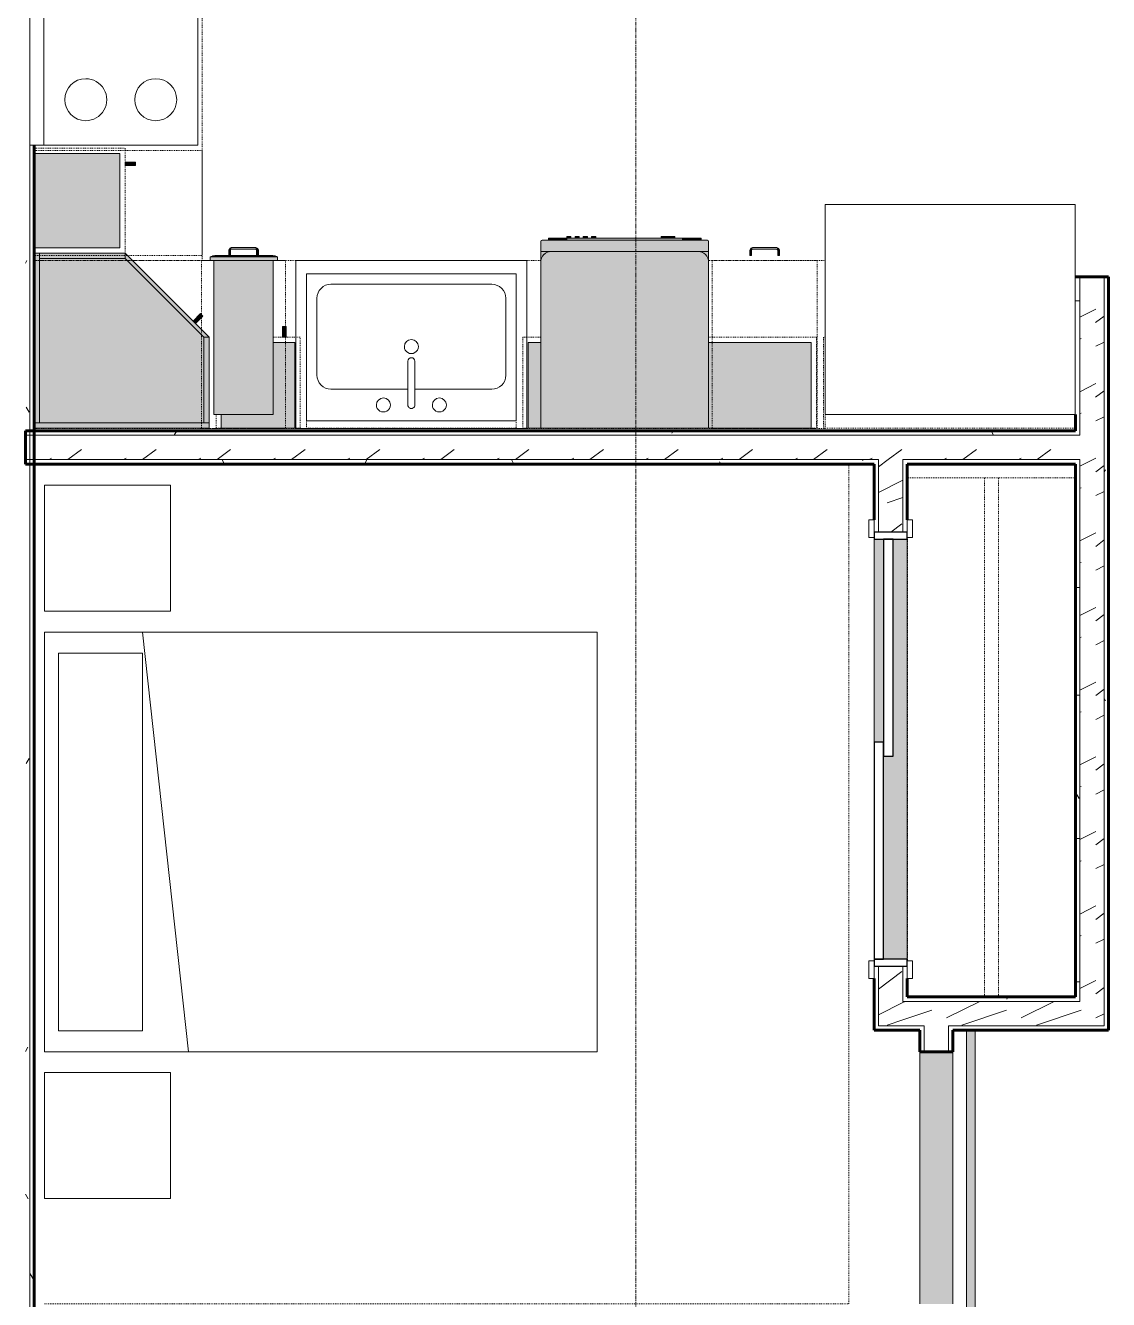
# Model space of a CAD drawing. Header units: inches. Extents: x -4169 to -1846, y 9706 to 12377.
# Drawn here: x -2914.6 to -2759.7, y 10527.4 to 10709.5 of the extents above; entities that cross this region are included whole.
import ezdxf

# ---------------------------------------------------------------- set-up
doc = ezdxf.new("R2010")
doc.units = ezdxf.units.IN
doc.header["$MEASUREMENT"] = 0
doc.linetypes.add('Dash', pattern=[0.25, 0.125, -0.125])
doc.linetypes.add('Grid Line 1_2_', pattern=[0.875, 0.5, -0.125, 0.125, -0.125])
for name, color, linetype, lineweight in [('0-1', 7, 'Continuous', 5), ('0-2', 7, 'Continuous', 18), ('A-DOOR-1', 250, 'Continuous', 9), ('A-DOOR-2', 90, 'Continuous', 30), ('A-DOOR-3', 135, 'Continuous', 18), ('A-DOOR-4', 7, 'Continuous', 18), ('A-DOOR-5', 50, 'Continuous', 60), ('A-DOOR-FRAM-1', 90, 'Continuous', 30), ('A-WALL', 113, 'Continuous', 18), ('A-WALL-1', 8, 'Continuous', 5), ('A-WALL-3', 50, 'Continuous', 60), ('A-WALL-4', 7, 'Continuous', 18), ('A-WALL-PATT-1', 250, 'Continuous', 9), ('A-WALL-PATT-2', 253, 'Continuous', 9), ('A-WALL-PATT-4', 111, 'Continuous', 9), ('I-FURN-1', 250, 'Continuous', 9), ('I-FURN-HDLN-1', 250, 'Dash', 9), ('I-WALL-3', 2, 'Continuous', 60), ('P-SANR-FIXT-2', 250, 'Continuous', 9), ('Q-CASE', 31, 'Continuous', 9), ('Q-CASE-1', 9, 'Continuous', 9), ('Q-CASE-3', 250, 'Continuous', 9), ('Q-CASE-4', 250, 'Dash', 9), ('Q-CASE-HDLN-1', 250, 'Dash', 9), ('Q-CASE-HDLN-2', 31, 'Continuous', 9), ('Q-SPCQ-1', 250, 'Continuous', 9), ('Q-SPCQ-2', 55, 'Continuous', 9), ('S-GRID-1', 1, 'Grid Line 1_2_', 9)]:
    doc.layers.add(name, color=color, linetype=linetype, lineweight=lineweight)
pattern_1 = [(0, (0, 0), (20.48, 5.12), [0.845, -14.515, 0.845, -14.515, -81.92]), (0, (0, 0), (20.48, 5.12), [-30.72, 0.845, -29.875, 0.845, -14.515, -35.84]), (0, (0, 0), (20.48, 5.12), [-76.8, 0.845, -9.395, 0.845, -24.755]), (120, (7.68, 2.56), (-14.67405, 15.1762003), [0.845, -14.515, 0.845, -14.515, -81.92]), (120, (7.68, 2.56), (-14.67405, 15.1762003), [-30.72, 0.845, -29.875, 0.845, -14.515, -35.84]), (120, (7.68, 2.56), (-14.67405, 15.1762003), [-76.8, 0.845, -9.395, 0.845, -24.755]), (240, (10.24, 12.8), (-5.80595, -20.2962003), [0.845, -14.515, 0.845, -14.515, -81.92]), (240, (10.24, 12.8), (-5.80595, -20.2962003), [-30.72, 0.845, -29.875, 0.845, -14.515, -35.84]), (240, (10.24, 12.8), (-5.80595, -20.2962003), [-76.8, 0.845, -9.395, 0.845, -24.755])]
pattern_2 = [(216.87, (4.265, 10.662), (31.9871619, 21.32545714), [5.331, -47.981]), (206.565, (10.662, 7.464), (-10.662476, -10.6620098), [11.921, -11.921]), (198.435, (10.662, 2.132), (-21.3244936, -10.6625869), [6.744, -26.974])]

# ---------------------------------------------------------------- blocks, each defined once
blk = doc.blocks.new('FOLDING_SLIDING CLOSET - 60_ x 80_-1372877-ENLARGED RCP - 2ND FLOOR PLAN')
at = {"layer": 'A-DOOR-1'}
for p, q in [((-30.25, 3), (-32.75, 3)), ((-32.75, 3), (-32.75, 2.25)), ((-32.75, 2.25), (-30.25, 2.25)), ((-30.25, 2.25), (-30.25, 3)), ((32.75, 3), (30.25, 3)), ((30.25, 3), (30.25, 2.25)), ((30.25, 2.25), (32.75, 2.25)), ((32.75, 2.25), (32.75, 3)), ((-30.25, -2.5), (-32.75, -2.5)), ((-32.75, -2.5), (-32.75, -3.25)), ((-32.75, -3.25), (-30.25, -3.25)), ((-30.25, -3.25), (-30.25, -2.5)), ((32.75, -2.5), (30.25, -2.5)), ((30.25, -2.5), (30.25, -3.25)), ((30.25, -3.25), (32.75, -3.25)), ((32.75, -3.25), (32.75, -2.5))]:
    blk.add_line(p, q, dxfattribs=at)
at = {"layer": 'A-DOOR-2'}
for p, q in [((1, 2.25), (-30, 2.25)), ((-30, 2.25), (-30, 0.88)), ((1, 0.88), (1, 2.25)), ((-30, 0.88), (1, 0.88)), ((30, 0.88), (-1, 0.88)), ((-1, 0.88), (-1, -0.5)), ((30, -0.5), (30, 0.88)), ((-1, -0.5), (30, -0.5))]:
    blk.add_line(p, q, dxfattribs=at)
at = {"layer": 'A-DOOR-FRAM-1'}
for p, q in [((-30, 2.25), (-31, 2.25)), ((-31, 2.25), (-31, -2.5)), ((-30, -2.5), (-30, 2.25)), ((30, 2.25), (30, -2.5)), ((31, 2.25), (30, 2.25)), ((31, -2.5), (31, 2.25)), ((-31, -2.5), (-30, -2.5)), ((30, -2.5), (31, -2.5))]:
    blk.add_line(p, q, dxfattribs=at)
blk = doc.blocks.new('Refrigerator_-_Side-by-Side_6047 - 36_ X 30_-1372843-ENLARGED RCP - 2ND FLOOR PLAN')
at = {"layer": 'Q-SPCQ-1'}
for p, q in [((-17.88, 15.58), (17.87, 15.58)), ((-17.88, -14.42), (-17.88, 15.58)), ((17.87, 15.58), (17.87, -14.42)), ((17.87, -14.42), (-17.88, -14.42))]:
    blk.add_line(p, q, dxfattribs=at)
blk = doc.blocks.new('Range - 24_ x 30_-2322588-ENLARGED RCP - 2ND FLOOR PLAN')
at = {"layer": 'Q-SPCQ-1'}
for p, q in [((0, 0), (30, 0)), ((0, -24), (0, 0)), ((30, 0), (30, -24)), ((0, -22), (30, -22)), ((30, -24), (0, -24))]:
    blk.add_line(p, q, dxfattribs=at)
for centre, radius, start, end in [((6.5, -6), 3.5, 360, 180), ((23.5, -6), 3, 0, 180), ((6.5, -6), 3.5, 180, 0), ((23.5, -6), 3, 180, 0), ((6.5, -16), 4.5, 0, 180), ((23.5, -16), 3, 360, 180), ((6.5, -16), 4.5, 180, 0), ((23.5, -16), 3, 180, 0)]:
    blk.add_arc(centre, radius, start, end, dxfattribs=at)
blk = doc.blocks.new('OD_CW_Countertop - OD_CW_Countertop-2380623-ENLARGED RCP - 2ND FLOOR PLAN')
at = {"layer": 'Q-CASE-HDLN-1'}
for p, q in [((113.84, 24), (0.74, 24)), ((0.74, 24), (0.74, 22)), ((0.74, 0), (17.41, 0)), ((41.41, 0), (79.03, 0)), ((88.66, 0), (113.84, 0))]:
    blk.add_line(p, q, dxfattribs=at)
blk = doc.blocks.new('Sink Kitchen-Single - 30_ x 21_-366345-ENLARGED RCP - 2ND FLOOR PLAN')
at = {"layer": 'P-SANR-FIXT-2'}
for p, q in [((15.62, 10.59), (-14.38, 10.59)), ((-14.38, 10.59), (-14.38, -10.41)), ((15.62, -10.41), (15.62, 10.59)), ((0.12, 8.34), (0.12, 2.09)), ((1.12, 8.34), (1.12, 2.09)), ((0.12, 6.09), (-10.88, 6.09)), ((12.12, 6.09), (1.12, 6.09)), ((-12.88, 4.09), (-12.88, -6.91)), ((14.12, -6.91), (14.12, 4.09)), ((-10.88, -8.91), (12.12, -8.91)), ((-14.38, -10.41), (15.62, -10.41))]:
    blk.add_line(p, q, dxfattribs=at)
for centre, radius, start, end in [((-3.38, 8.34), 1, 360, 180), ((4.62, 8.34), 1, 360, 180), ((-3.38, 8.34), 1, 180, 0), ((0.62, 8.34), 0.5, 360, 180), ((4.62, 8.34), 1, 180, 360), ((-10.88, 4.09), 2, 90, 180), ((12.12, 4.09), 2, 360, 90), ((0.62, 2.09), 0.5, 180, 0), ((0.62, 0), 1, 360, 180), ((0.62, 0), 1, 180, 0), ((-10.88, -6.91), 2, 180, 270), ((12.12, -6.91), 2, 270, 0)]:
    blk.add_arc(centre, radius, start, end, dxfattribs=at)
blk = doc.blocks.new('Dishwasher_15404 - 34_ counter-547918-ENLARGED RCP - 2ND FLOOR PLAN')
at = {"layer": 'Q-SPCQ-2'}
for points in [[(0, 0), (23.68, 0), (24.08, 0.05), (24.46, 0.21), (24.83, 0.52), (25.04, 0.79), (25.2, 1.17), (25.25, 1.57), (25.25, 22.43), (25.17, 22.9), (24.98, 23.29), (24.74, 23.58), (24.46, 23.79), (24.08, 23.95), (23.68, 24), (0, 24), (0, 6.54)], [(25.25, 0), (26.73, 0.01), (26.82, 0.06), (26.87, 0.2), (26.85, 23.86), (26.82, 23.94), (26.68, 24), (25.25, 24), (25.25, 0.42)], [(27.12, 21.39), (27.12, 22.91), (26.87, 22.91), (26.87, 21.39)], [(26.87, 20.19), (27.12, 20.19), (27.12, 21.39), (26.87, 21.39), (26.87, 20.22)], [(27.12, 3.81), (27.12, 20.19), (26.87, 20.19), (26.87, 3.81)], [(27.12, 19.69), (27.37, 19.69), (27.37, 20.28), (27.12, 20.28), (27.12, 20.19)], [(27.37, 18.51), (27.37, 19.1), (27.12, 19.1), (27.12, 18.51)], [(27.37, 17.33), (27.37, 17.92), (27.12, 17.92), (27.12, 17.33)], [(27.37, 16.15), (27.37, 16.74), (27.12, 16.74), (27.12, 16.15)], [(27.37, 5.81), (27.37, 6.79), (27.12, 6.79), (27.12, 5.81)], [(27.37, 4.82), (27.37, 5.81), (27.12, 5.81), (27.12, 4.82)], [(26.87, 2.61), (27.12, 2.61), (27.12, 3.81), (26.87, 3.81), (26.87, 2.63)], [(27.12, 1.09), (27.12, 2.61), (26.87, 2.61), (26.87, 1.09)]]:
    blk.add_hatch(color=256, dxfattribs=at).paths.add_polyline_path(points, flags=0)
h = blk.add_hatch(color=256, dxfattribs=at)
h.paths.add_polyline_path([(24.74, 0), (25.25, 0), (25.25, 1.57), (25.2, 1.17), (24.96, 0.67), (24.74, 0.42), (24.46, 0.21), (24.08, 0.05), (23.68, 0), (24.57, 0)], flags=0)
h.paths.add_polyline_path([(25.25, 22.43), (25.25, 24), (23.68, 24), (24.08, 23.95), (24.46, 23.79), (24.83, 23.48), (25.04, 23.21), (25.22, 22.75)], flags=0)
h = blk.add_hatch(color=256, dxfattribs=at)
h.paths.add_polyline_path([(25.07, 0.85), (25.12, 0.95), (25.08, 0.9)], flags=0)
h.paths.add_polyline_path([(25.2, 1.2), (25.22, 1.25), (25.2, 1.23)], flags=0)
h.paths.add_polyline_path([(25, 23.26), (24.96, 23.33), (24.98, 23.29)], flags=0)
at = {"layer": 'Q-SPCQ-1'}
for p, q in [((0, 24), (23.68, 24)), ((0, 0), (0, 24)), ((23.68, 24), (25.25, 24)), ((25.25, 24), (26.68, 24)), ((25.25, 24), (25.25, 22.43)), ((26.87, 23.8), (26.87, 0.2)), ((25.25, 22.43), (25.25, 1.57)), ((26.87, 22.91), (27.12, 22.91)), ((27.12, 21.39), (27.12, 22.91)), ((27.12, 20.19), (27.12, 21.39)), ((27.12, 20.28), (27.37, 20.28)), ((27.12, 3.81), (27.12, 20.19)), ((27.37, 19.69), (27.37, 20.28)), ((27.12, 19.69), (27.37, 19.69)), ((27.12, 19.1), (27.37, 19.1)), ((27.12, 18.51), (27.37, 18.51)), ((27.37, 18.51), (27.37, 19.1)), ((27.12, 17.92), (27.37, 17.92)), ((27.12, 17.33), (27.37, 17.33)), ((27.12, 16.74), (27.37, 16.74)), ((27.37, 17.33), (27.37, 17.92)), ((27.37, 16.15), (27.37, 16.74)), ((27.12, 16.15), (27.37, 16.15)), ((27.12, 6.79), (27.37, 6.79)), ((27.37, 5.81), (27.37, 6.79)), ((27.37, 4.82), (27.37, 5.81)), ((27.37, 4.82), (27.12, 4.82)), ((27.12, 2.61), (27.12, 3.81)), ((27.12, 1.09), (27.12, 2.61)), ((23.68, 0), (0, 0)), ((25.25, 1.57), (25.25, 0)), ((26.87, 1.09), (27.12, 1.09)), ((25.25, 0), (23.68, 0)), ((26.68, 0), (25.25, 0))]:
    blk.add_line(p, q, dxfattribs=at)
for centre, radius, start, end in [((23.68, 22.43), 1.57, 360, 90), ((26.68, 23.8), 0.197, 360, 90), ((23.68, 22.43), 1.57, 32.077, 42.3359), ((23.68, 22.43), 1.57, 17.8182, 27.5266), ((23.68, 22.43), 1.57, 360, 13.6425), ((23.68, 1.57), 1.57, 270, 360), ((23.68, 1.57), 1.57, 317.6641, 327.923), ((23.68, 1.57), 1.57, 332.4734, 342.1818), ((23.68, 1.57), 1.57, 346.3575, 360), ((26.68, 0.2), 0.197, 270, 360), ((26.68, 0.2), 0.197, 285, 345)]:
    blk.add_arc(centre, radius, start, end, dxfattribs=at)
blk = doc.blocks.new('OD_CW_Countertop - OD_CW_Countertop-2380624-ENLARGED RCP - 2ND FLOOR PLAN')
at = {"layer": 'Q-CASE-HDLN-1'}
for p, q in [((0.74, 24), (0.74, 0)), ((0.74, 0), (130.71, 0))]:
    blk.add_line(p, q, dxfattribs=at)
blk = doc.blocks.new('Interior_barn_door_18732 - Interior_barn_door_18732-2490868-ENLARGED RCP - 2ND FLOOR PLAN')
at = {"layer": 'A-DOOR-3'}
h = blk.add_hatch(color=256, dxfattribs=at)
h.paths.add_polyline_path([(21, -4.79), (21, -4.32), (-21, -4.34), (-21, -4.95), (21, -4.95)], flags=0)
h.paths.add_polyline_path([(-57, -4.63), (-57, -4.32), (-60, -4.34), (-60, -4.95), (-57, -4.95), (-57, -4.64)], flags=0)
h = blk.add_hatch(color=256, dxfattribs=at)
h.paths.add_polyline_path([(21, -5.55), (21, -4.95), (-21, -4.95), (-21, -5.57), (21, -5.57)], flags=0)
h.paths.add_polyline_path([(-57, -5.39), (-57, -4.95), (-60, -4.95), (-60, -5.57), (-57, -5.55), (-57, -5.39)], flags=0)
for points in [[(-21, -4.07), (-57, -4.07), (-57, -5.82), (-21, -5.82)], [(-58.5, -6), (-58.5, -5.67), (-60, -5.67), (-60, -6)], [(-22.23, -6), (-22.23, -5.82), (-23.73, -5.82), (-23.73, -6), (-22.68, -6)]]:
    blk.add_hatch(color=256, dxfattribs=at).paths.add_polyline_path(points, flags=0)
at = {"layer": 'A-DOOR-4'}
for p, q in [((-60, -4.32), (-57, -4.32)), ((-60, -4.32), (-60, -4.95)), ((-60, -4.95), (-60, -5.57)), ((-57, -5.82), (-57, -4.07)), ((-57, -4.07), (-21, -4.07)), ((-21, -4.07), (-21, -5.82)), ((-21, -4.32), (21, -4.32)), ((21, -4.95), (21, -4.32)), ((21, -5.57), (21, -4.95)), ((-57, -5.57), (-60, -5.57)), ((-21, -5.82), (-57, -5.82)), ((21, -5.57), (-21, -5.57))]:
    blk.add_line(p, q, dxfattribs=at)
at = {"layer": 'A-DOOR-5'}
for p, q in [((-60, -6), (-60, -5.67)), ((-60, -5.67), (-58.5, -5.67)), ((-58.5, -6), (-60, -6)), ((-58.5, -5.67), (-58.5, -6)), ((-23.73, -6), (-23.73, -5.82)), ((-22.23, -6), (-23.73, -6)), ((-22.23, -5.82), (-22.23, -6))]:
    blk.add_line(p, q, dxfattribs=at)
blk = doc.blocks.new('OD_CW_Closet - OD_CW_Closet-2508933-ENLARGED RCP - 2ND FLOOR PLAN')
at = {"layer": 'Q-CASE-HDLN-1'}
for p, q in [((0.74, 24), (0.74, 0)), ((0.74, 13), (74.9, 13)), ((0.74, 11), (74.9, 11)), ((0.74, 0), (6.74, 0)), ((9.24, 0), (69.74, 0)), ((72.24, 0), (74.9, 0))]:
    blk.add_line(p, q, dxfattribs=at)
blk = doc.blocks.new('Bed-Standard - Queen 60_ x 79_-1242961-ENLARGED RCP - 2ND FLOOR PLAN')
at = {"layer": 'I-FURN-1'}
for p, q in [((40.69, 37.7), (-19.31, 37.7)), ((-19.31, 37.7), (-19.31, -41.3)), ((40.69, -41.3), (40.69, 37.7)), ((-16.31, 35.7), (-16.31, 23.7)), ((-16.31, 35.7), (37.69, 35.7)), ((37.69, 35.7), (37.69, 23.7)), ((40.69, 23.7), (-19.31, 17.13)), ((-16.31, 23.7), (37.69, 23.7)), ((-19.31, -41.3), (40.69, -41.3))]:
    blk.add_line(p, q, dxfattribs=at)
at = {"layer": 'I-FURN-HDLN-1'}
for p, q in [((-55.31, 37.7), (-55.31, -77.3)), ((64.69, -77.3), (64.69, 37.7)), ((-55.31, -77.3), (64.69, -77.3))]:
    blk.add_line(p, q, dxfattribs=at)
blk = doc.blocks.new('Table-Night Stand - 18_ x 18_ x 24_-1352623-ENLARGED RCP - 2ND FLOOR PLAN')
at = {"layer": 'I-FURN-1'}
for p, q in [((18.15, 18), (0.15, 18)), ((0.15, 18), (0.15, 0)), ((18.15, 0), (18.15, 18)), ((0.15, 0), (18.15, 0))]:
    blk.add_line(p, q, dxfattribs=at)
blk = doc.blocks.new('Base Cabinet-Single Door - 15_-2378245-ENLARGED RCP - 2ND FLOOR PLAN')
at = {"layer": 'Q-CASE-4'}
for p, q in [((-6.76, -24), (-6.76, 0)), ((-6.76, 0), (8.24, 0)), ((8.24, 0), (8.24, -24)), ((8.24, -24), (-6.76, -24))]:
    blk.add_line(p, q, dxfattribs=at)
blk = doc.blocks.new('Base_Unit_4_drawer_12137 - 12_-V43-ENLARGED RCP - 2ND FLOOR PLAN')
at = {"layer": 'Q-CASE'}
for points in [[(-3.51, -24), (4.99, -24), (4.99, -2), (-3.51, -2), (-3.51, -23.59)], [(4.99, -24.54), (5.49, -24.54), (5.49, -24), (-4.14, -24), (-4.14, -24.54), (3.05, -24.54)], [(4.99, -24.59), (5.27, -24.59), (5.35, -24.54), (-4.03, -24.56), (-3.92, -24.59), (3.05, -24.59)], [(-3.66, -24.67), (5.11, -24.67), (5.27, -24.59), (-3.92, -24.59), (-3.76, -24.67)], [(4.74, -24.75), (4.92, -24.68), (4.74, -24.67), (-3.51, -24.69), (-3.31, -24.75), (3.05, -24.75)], [(-1.26, -25.5), (-1.14, -25.5), (-1.17, -24.75), (-1.38, -24.75), (-1.37, -25.5), (-1.29, -25.5)], [(2.7, -25.5), (2.86, -25.5), (2.85, -24.75), (2.62, -24.75), (2.63, -25.5), (2.68, -25.5)], [(-1.01, -25.84), (-1.03, -25.64), (-1.2, -25.5), (-1.35, -25.5), (-1.31, -25.69), (-1.28, -25.77), (-1.12, -25.83)], [(-1.01, -25.87), (2.49, -25.86), (2.49, -25.62), (-1.01, -25.64), (-1.01, -25.87)], [(2.49, -25.84), (2.64, -25.81), (2.76, -25.75), (2.82, -25.61), (2.8, -25.5), (2.65, -25.5), (2.49, -25.69), (2.49, -25.81)], [(2.49, -25.64), (2.6, -25.55), (2.62, -25.51), (2.5, -25.63)]]:
    blk.add_hatch(color=256, dxfattribs=at).paths.add_polyline_path(points, flags=0)
at = {"layer": 'Q-CASE-HDLN-1'}
for p, q in [((6.74, 0), (-5.26, 0)), ((-5.26, -24), (-5.26, 0)), ((6.74, -24), (6.74, 0)), ((6.74, -24), (-5.26, -24))]:
    blk.add_line(p, q, dxfattribs=at)
at = {"layer": 'Q-CASE-HDLN-2'}
for p, q in [((-3.51, -24), (-3.51, -2)), ((-3.51, -2), (4.99, -2)), ((4.99, -2), (4.99, -24)), ((5.49, -24), (-4.14, -24)), ((-4.14, -24.54), (-4.14, -24)), ((5.49, -24.54), (-4.14, -24.54)), ((-3.92, -24.59), (5.27, -24.59)), ((5.04, -24.67), (-3.69, -24.67)), ((-3.39, -24.75), (4.74, -24.75)), ((-1.39, -25.5), (-1.39, -24.75)), ((-1.39, -25.5), (-1.39, -24.75)), ((-1.39, -25.5), (-1.39, -24.75)), ((-1.39, -25.5), (-1.39, -24.75)), ((-1.14, -24.75), (-1.14, -25.5)), ((-1.14, -24.75), (-1.14, -25.5)), ((-1.14, -24.75), (-1.14, -25.5)), ((-1.14, -24.75), (-1.14, -25.5)), ((2.61, -25.5), (2.61, -24.75)), ((2.61, -25.5), (2.61, -24.75)), ((2.61, -25.5), (2.61, -24.75)), ((2.61, -25.5), (2.61, -24.75)), ((2.86, -24.75), (2.86, -25.5)), ((2.86, -24.75), (2.86, -25.5)), ((2.86, -24.75), (2.86, -25.5)), ((2.86, -24.75), (2.86, -25.5)), ((5.49, -24), (5.49, -24.54)), ((-1.31, -25.72), (-1.39, -25.5)), ((-1.31, -25.72), (-1.39, -25.5)), ((-1.31, -25.72), (-1.39, -25.5)), ((-1.14, -25.5), (-1.12, -25.54)), ((-1.14, -25.5), (-1.12, -25.54)), ((-1.14, -25.5), (-1.12, -25.54)), ((-1.01, -25.87), (-1.1, -25.83)), ((-1.01, -25.87), (-1.1, -25.83)), ((-1.01, -25.87), (-1.1, -25.83)), ((-1.01, -25.62), (2.49, -25.62)), ((2.49, -25.87), (-1.01, -25.87)), ((2.49, -25.62), (2.52, -25.6)), ((2.49, -25.62), (2.52, -25.6)), ((2.49, -25.62), (2.52, -25.6)), ((2.71, -25.8), (2.49, -25.87)), ((2.71, -25.8), (2.49, -25.87)), ((2.71, -25.8), (2.49, -25.87)), ((2.86, -25.5), (2.82, -25.59)), ((2.86, -25.5), (2.82, -25.59)), ((2.86, -25.5), (2.82, -25.59))]:
    blk.add_line(p, q, dxfattribs=at)
at = {"layer": 'Q-CASE-HDLN-2', "flags": 128}
for points in [[(-1.01, -25.87), (-1.31, -25.72), (-1.39, -25.5)], [(-1.14, -25.5), (-1.08, -25.61), (-1.01, -25.62)], [(2.86, -25.5), (2.71, -25.8), (2.49, -25.87)], [(2.49, -25.62), (2.59, -25.57), (2.61, -25.5)]]:
    blk.add_lwpolyline(points, dxfattribs=at)
at = {"layer": 'Q-CASE-HDLN-2'}
for points in [[(-4.14, -24.54), (-4.1, -24.54), (-4.03, -24.55), (-3.95, -24.58), (-3.92, -24.59)], [(-3.92, -24.59), (-3.9, -24.61), (-3.84, -24.64), (-3.76, -24.67), (-3.69, -24.67), (-3.66, -24.67)], [(-3.66, -24.67), (-3.69, -24.67), (-3.73, -24.67), (-3.76, -24.67)], [(-3.76, -24.67), (-3.73, -24.67), (-3.69, -24.67), (-3.66, -24.67)], [(-3.66, -24.67), (-3.69, -24.67), (-3.73, -24.67), (-3.76, -24.67)], [(-3.76, -24.67), (-3.73, -24.67), (-3.69, -24.67), (-3.66, -24.67)], [(-3.66, -24.67), (-3.69, -24.67), (-3.73, -24.67), (-3.76, -24.67)], [(-3.57, -24.68), (-3.53, -24.68), (-3.47, -24.7), (-3.41, -24.73), (-3.39, -24.75)], [(4.92, -24.68), (4.88, -24.68), (4.82, -24.7), (4.76, -24.73), (4.74, -24.75)], [(5.27, -24.59), (5.25, -24.61), (5.19, -24.64), (5.11, -24.67), (5.05, -24.67), (5.01, -24.67)], [(5.11, -24.67), (5.08, -24.67), (5.04, -24.67), (5.01, -24.67)], [(5.11, -24.67), (5.08, -24.67), (5.05, -24.67), (5.01, -24.67)], [(5.11, -24.67), (5.08, -24.67), (5.04, -24.67), (5.01, -24.67)], [(5.11, -24.67), (5.08, -24.67), (5.05, -24.67), (5.01, -24.67)], [(5.11, -24.67), (5.08, -24.67), (5.04, -24.67), (5.01, -24.67)], [(5.49, -24.54), (5.45, -24.54), (5.38, -24.55), (5.31, -24.58), (5.27, -24.59)]]:
    blk.add_open_spline(points, degree=3, dxfattribs=at)
blk = doc.blocks.new('Vanity Cabinet-Double Door - 33_-2164608-ENLARGED RCP - 2ND FLOOR PLAN')
at = {"layer": 'Q-CASE-3'}
for p, q in [((-15.76, -24), (-15.76, 0)), ((-15.76, 0), (17.24, 0)), ((17.24, 0), (17.24, -24)), ((17.24, -24), (-15.76, -24))]:
    blk.add_line(p, q, dxfattribs=at)
blk = doc.blocks.new('Drawer_Base_Cabinet_3_drawer_12205 - 15_-2349396-ENLARGED RCP - 2ND FLOOR PLAN')
at = {"layer": 'Q-CASE'}
for points in [[(-1.2, -25.5), (-1.14, -25.5), (-1.15, -24.75), (-1.38, -24.75), (-1.37, -25.5), (-1.23, -25.5)], [(2.7, -25.5), (2.86, -25.5), (2.85, -24.75), (2.62, -24.75), (2.63, -25.5), (2.68, -25.5)], [(-1.01, -25.84), (-1.03, -25.64), (-1.2, -25.5), (-1.35, -25.5), (-1.31, -25.69), (-1.28, -25.77), (-1.12, -25.83)], [(1.58, -25.87), (2.49, -25.86), (2.49, -25.62), (-1.01, -25.64), (-1.01, -25.87)], [(2.49, -25.84), (2.64, -25.81), (2.76, -25.75), (2.82, -25.61), (2.8, -25.5), (2.65, -25.5), (2.49, -25.69), (2.49, -25.81)], [(2.49, -25.64), (2.6, -25.55), (2.62, -25.51), (2.5, -25.63)]]:
    blk.add_hatch(color=256, dxfattribs=at).paths.add_polyline_path(points, flags=0)
at = {"layer": 'Q-CASE-HDLN-1'}
for p, q in [((8.24, 0), (-6.76, 0)), ((-6.76, -24), (-6.76, 0)), ((8.24, -24), (8.24, 0)), ((8.24, -24), (-6.76, -24))]:
    blk.add_line(p, q, dxfattribs=at)
at = {"layer": 'Q-CASE-HDLN-2'}
for p, q in [((-1.39, -25.5), (-1.39, -24.75)), ((-1.39, -24.75), (-1.38, -24.75)), ((-1.14, -24.75), (-1.39, -24.75)), ((-1.39, -25.5), (-1.39, -24.75)), ((-1.39, -24.75), (-1.38, -24.75)), ((-1.38, -24.75), (-1.39, -24.75)), ((-1.39, -25.5), (-1.39, -24.75)), ((-1.39, -24.75), (-1.38, -24.75)), ((-1.38, -24.75), (-1.39, -24.75)), ((-1.14, -24.75), (-1.14, -25.5)), ((-1.14, -24.75), (-1.14, -24.75)), ((-1.14, -24.75), (-1.14, -25.5)), ((-1.14, -24.75), (-1.14, -24.75)), ((-1.14, -24.75), (-1.14, -24.75)), ((-1.14, -24.75), (-1.14, -25.5)), ((-1.14, -24.75), (-1.14, -24.75)), ((-1.14, -24.75), (-1.14, -24.75)), ((2.61, -25.5), (2.61, -24.75)), ((2.86, -24.75), (2.61, -24.75)), ((2.61, -24.75), (2.62, -24.75)), ((2.61, -25.5), (2.61, -24.75)), ((2.62, -24.75), (2.61, -24.75)), ((2.61, -24.75), (2.62, -24.75)), ((2.61, -25.5), (2.61, -24.75)), ((2.62, -24.75), (2.61, -24.75)), ((2.61, -24.75), (2.62, -24.75)), ((2.86, -24.75), (2.86, -25.5)), ((2.86, -24.75), (2.86, -24.75)), ((2.86, -24.75), (2.86, -25.5)), ((2.86, -24.75), (2.86, -24.75)), ((2.86, -24.75), (2.86, -24.75)), ((2.86, -24.75), (2.86, -25.5)), ((2.86, -24.75), (2.86, -24.75)), ((2.86, -24.75), (2.86, -24.75)), ((-1.31, -25.72), (-1.39, -25.5)), ((-1.31, -25.72), (-1.39, -25.5)), ((-1.14, -25.5), (-1.12, -25.54)), ((-1.14, -25.5), (-1.12, -25.54)), ((-1.01, -25.87), (-1.1, -25.83)), ((-1.01, -25.87), (-1.1, -25.83)), ((-1.01, -25.62), (2.49, -25.62)), ((2.49, -25.87), (-1.01, -25.87)), ((2.49, -25.62), (2.52, -25.6)), ((2.49, -25.62), (2.52, -25.6)), ((2.71, -25.8), (2.49, -25.87)), ((2.71, -25.8), (2.49, -25.87)), ((2.86, -25.5), (2.82, -25.59)), ((2.86, -25.5), (2.82, -25.59))]:
    blk.add_line(p, q, dxfattribs=at)
at = {"layer": 'Q-CASE-HDLN-2', "flags": 128}
for points in [[(-1.01, -25.87), (-1.31, -25.72), (-1.39, -25.5)], [(-1.14, -25.5), (-1.08, -25.61), (-1.01, -25.62)], [(2.86, -25.5), (2.71, -25.8), (2.49, -25.87)], [(2.49, -25.62), (2.59, -25.57), (2.61, -25.5)]]:
    blk.add_lwpolyline(points, dxfattribs=at)
blk = doc.blocks.new('308 - 308-2379196-ENLARGED RCP - 2ND FLOOR PLAN')
at = {"layer": 'Q-CASE'}
blk.add_hatch(color=256, dxfattribs=at).paths.add_polyline_path([(0, -25.19), (0, -24.44), (-11.25, -13.19), (-12, -13.19), (-0.75, -24.44)], flags=0)
at = {"layer": 'Q-CASE-1'}
for points in [[(12.25, -0.94), (13, -0.94), (13, -0.19), (-12, -0.19), (-12, -0.94), (0, -0.94)], [(-11.25, -13.19), (-11.25, -0.94), (-12, -0.94), (-12, -13.19)], [(12.25, -24.44), (12.25, -0.94), (-11.25, -0.94), (-11.25, -13.19), (0, -24.44)], [(13, -25.19), (13, -0.94), (12.25, -0.94), (12.25, -25.19)], [(-10.76, -16.55), (-9.7, -15.49), (-10.05, -15.14), (-11.11, -16.2)], [(12.25, -25.19), (12.25, -24.44), (0, -24.44), (0, -25.19), (0.75, -25.19)]]:
    blk.add_hatch(color=256, dxfattribs=at).paths.add_polyline_path(points, flags=0)
at = {"layer": 'Q-CASE'}
for p, q in [((0, -25.19), (-12, -13.19)), ((-12, -13.19), (-11.25, -13.19)), ((-11.25, -13.19), (0, -24.44)), ((0, -24.44), (0, -25.19))]:
    blk.add_line(p, q, dxfattribs=at)
at = {"layer": 'Q-CASE-3'}
for p, q in [((-12, -0.94), (-12, -0.19)), ((-12, -0.19), (13, -0.19)), ((-12, -13.19), (-12, -0.94)), ((-12, -0.94), (-11.25, -0.94)), ((13, -0.94), (-12, -0.94)), ((-11.25, -13.19), (-11.25, -0.94)), ((-11.25, -0.94), (12.25, -0.94)), ((-11.25, -0.94), (-11.25, -13.19)), ((12.25, -0.94), (12.25, -24.44)), ((12.25, -25.19), (12.25, -0.94)), ((12.25, -0.94), (13, -0.94)), ((-11.25, -13.19), (-12, -13.19)), ((0, -24.44), (-11.25, -13.19)), ((-10.05, -15.14), (-11.11, -16.2)), ((-11.11, -16.2), (-10.76, -16.55)), ((-10.76, -16.55), (-9.7, -15.49)), ((12.25, -24.44), (0, -24.44)), ((0, -25.19), (0, -24.44)), ((0, -24.44), (12.25, -24.44)), ((12.25, -25.19), (0, -25.19)), ((12.25, -24.44), (12.25, -25.19)), ((13, -25.19), (12.25, -25.19))]:
    blk.add_line(p, q, dxfattribs=at)
blk = doc.blocks.new('300 Series Wall Hung Cabinet_302 - 18_ X 30_-2351528-ENLARGED RCP - 2ND FLOOR PLAN')
at = {"layer": 'Q-CASE-4'}
for p, q in [((15, -0.1875), (-15, -0.1875)), ((-15, -0.1875), (-15, -1.25)), ((15, -1.25), (15, -0.1875))]:
    blk.add_line(p, q, dxfattribs=at)
blk = doc.blocks.new('300 Series Wall Hung Cabinet_302 - 18_ x 36_-V44-ENLARGED RCP - 2ND FLOOR PLAN')
at = {"layer": 'Q-CASE-4'}
for p, q in [((18, -0.19), (-18, -0.19)), ((18, -13.19), (18, -0.19)), ((17.75, -13.19), (18, -13.19))]:
    blk.add_line(p, q, dxfattribs=at)
blk = doc.blocks.new('300 Series Wall Hung Cabinet_301 - 21_-V45-ENLARGED RCP - 2ND FLOOR PLAN')
at = {"layer": 'Q-CASE-1'}
blk.add_hatch(color=256, dxfattribs=at).paths.add_polyline_path([(7.92, -12.44), (9.75, -12.44), (9.75, -0.19), (7.92, -0.19), (7.92, -11.15)], flags=0)
at = {"layer": 'Q-CASE-3'}
for p, q in [((7.92, -0.19), (9.75, -0.19)), ((9.75, -0.19), (9.75, -12.44)), ((9.75, -12.44), (7.92, -12.44))]:
    blk.add_line(p, q, dxfattribs=at)
at = {"layer": 'Q-CASE-4'}
for p, q in [((10.5, -0.19), (7.92, -0.19)), ((10.5, -13.19), (10.5, -0.19)), ((7.92, -13.19), (10.5, -13.19))]:
    blk.add_line(p, q, dxfattribs=at)
blk = doc.blocks.new('300 Series Wall Hung Cabinet_301 - 21_-V46-ENLARGED RCP - 2ND FLOOR PLAN')
at = {"layer": 'Q-CASE-1'}
blk.add_hatch(color=256, dxfattribs=at).paths.add_polyline_path([(2.24, 12.44), (-4.92, 12.44), (-4.92, 0.19), (9.75, 0.19), (9.75, 12.44)], flags=0)
at = {"layer": 'Q-CASE-3'}
for p, q in [((-4.92, 12.44), (9.75, 12.44)), ((9.75, 12.44), (9.75, 0.19)), ((9.75, 0.19), (-4.92, 0.19))]:
    blk.add_line(p, q, dxfattribs=at)
at = {"layer": 'Q-CASE-4'}
for p, q in [((-4.92, 13.19), (10.5, 13.19)), ((10.5, 13.19), (10.5, 0.19)), ((10.5, 0.19), (-4.92, 0.19))]:
    blk.add_line(p, q, dxfattribs=at)
blk = doc.blocks.new('300 Series Wall Hung Cabinet_301 - 12_-V47-ENLARGED RCP - 2ND FLOOR PLAN')
at = {"layer": 'Q-CASE-1'}
for points in [[(-4.05, -12.44), (-2.18, -12.44), (-2.18, -2.12), (5.25, -2.12), (5.25, -0.19), (-5.25, -0.19), (-5.25, -12.44)], [(-3.51, -14.69), (-3.51, -13.19), (-4, -13.19), (-4, -14.69)]]:
    blk.add_hatch(color=256, dxfattribs=at).paths.add_polyline_path(points, flags=0)
at = {"layer": 'Q-CASE-3'}
for p, q in [((-5.25, -12.44), (-5.25, -0.19)), ((-5.25, -0.19), (5.25, -0.19)), ((5.25, -0.19), (5.25, -2.12)), ((-2.18, -12.44), (-5.25, -12.44)), ((-3.51, -13.19), (-4, -13.19)), ((-4, -13.19), (-4, -14.69)), ((-3.51, -14.69), (-3.51, -13.19)), ((-4, -14.69), (-3.51, -14.69))]:
    blk.add_line(p, q, dxfattribs=at)
at = {"layer": 'Q-CASE-4'}
for p, q in [((6, -0.19), (-6, -0.19)), ((-6, -0.19), (-6, -13.19)), ((6, -2.12), (6, -0.19)), ((-6, -13.19), (-2.18, -13.19))]:
    blk.add_line(p, q, dxfattribs=at)
blk = doc.blocks.new('300 Series Wall Hung Cabinet_301 - 15_-2215564-ENLARGED RCP - 2ND FLOOR PLAN')
at = {"layer": 'Q-CASE-1'}
for points in [[(-5.01, 13.19), (-5.01, 14.69), (-5.5, 14.69), (-5.5, 13.19)], [(6.75, 0.19), (6.75, 12.44), (-6.75, 12.44), (-6.75, 0.19)]]:
    blk.add_hatch(color=256, dxfattribs=at).paths.add_polyline_path(points, flags=0)
at = {"layer": 'Q-CASE-3'}
for p, q in [((-5.01, 14.69), (-5.5, 14.69)), ((-5.5, 14.69), (-5.5, 13.19)), ((-5.01, 13.19), (-5.01, 14.69)), ((-5.5, 13.19), (-5.01, 13.19)), ((-6.75, 0.19), (-6.75, 12.44)), ((-6.75, 12.44), (6.75, 12.44)), ((6.75, 12.44), (6.75, 0.19))]:
    blk.add_line(p, q, dxfattribs=at)
at = {"layer": 'Q-CASE-4'}
for p, q in [((-7.5, 0.19), (-7.5, 13.19)), ((-7.5, 13.19), (7.5, 13.19)), ((7.5, 13.19), (7.5, 0.19))]:
    blk.add_line(p, q, dxfattribs=at)
blk = doc.blocks.new('CTR - 1st Phase - Unit Layouts_rvt-1-ENLARGED RCP - 2ND FLOOR PLAN')
at = {"layer": 'A-WALL-1'}
h = blk.add_hatch(color=256, dxfattribs=at)
h.paths.add_polyline_path([(-2789.12, 10576.05), (-2788.5, 10576.05), (-2788.5, 10636.05), (-2790.5, 10636.05), (-2790.5, 10605.05), (-2791.87, 10605.05), (-2791.87, 10576.05)], flags=0)
h.paths.add_polyline_path([(-2793.25, 10607.05), (-2791.87, 10607.05), (-2791.87, 10636.05), (-2793.25, 10636.05)], flags=0)
blk.add_hatch(color=256, dxfattribs=at).paths.add_polyline_path([(-2782.6, 10526.79), (-2781.97, 10526.79), (-2781.97, 10562.79), (-2786.72, 10562.79), (-2786.72, 10526.79), (-2786.1, 10526.79)], flags=0)
at = {"layer": 'A-WALL-PATT-1'}
h = blk.add_hatch(dxfattribs=at)
h.set_pattern_fill('FP_1', color=256, style=0, pattern_type=2)
h.set_pattern_definition(pattern_1)
h.paths.add_polyline_path([(-2763.85, 10570.64), (-2763.85, 10647.42), (-2764.47, 10647.42), (-2764.47, 10570.64)], flags=0)
h.paths.add_polyline_path([(-2764.47, 10650.92), (-2763.85, 10650.92), (-2763.85, 10673.55), (-2764.47, 10673.55), (-2764.47, 10651.54)], flags=0)
h = blk.add_hatch(dxfattribs=at)
h.set_pattern_fill('FP_1', color=256, style=0, pattern_type=2)
h.set_pattern_definition(pattern_1)
h.paths.add_polyline_path([(-2759.72, 10566.52), (-2759.72, 10673.55), (-2760.35, 10673.55), (-2760.35, 10566.52)], flags=0)
h = blk.add_hatch(dxfattribs=at)
h.set_pattern_fill('FP_1', color=256, style=0, pattern_type=2)
h.set_pattern_definition(pattern_1)
h.paths.add_polyline_path([(-2821.72, 10650.92), (-2764.47, 10650.92), (-2764.47, 10651.54), (-2913.32, 10651.54), (-2913.32, 10650.92), (-2823.22, 10650.92)], flags=0)
h = blk.add_hatch(dxfattribs=at)
h.set_pattern_fill('FP_1', color=256, style=0, pattern_type=2)
h.set_pattern_definition(pattern_1)
h.paths.add_polyline_path([(-2764.47, 10646.79), (-2764.47, 10647.42), (-2789.12, 10647.42), (-2789.12, 10646.79), (-2788.5, 10646.79)], flags=0)
h.paths.add_polyline_path([(-2911.85, 10646.79), (-2792.62, 10646.79), (-2792.62, 10647.42), (-2913.32, 10647.41), (-2913.32, 10646.79)], flags=0)
h = blk.add_hatch(dxfattribs=at)
h.set_pattern_fill('FP_1', color=256, style=0, pattern_type=2)
h.set_pattern_definition(pattern_1)
h.paths.add_polyline_path([(-2781.97, 10570.02), (-2763.85, 10570.02), (-2763.85, 10570.64), (-2788.5, 10570.64), (-2788.5, 10570.02), (-2782.6, 10570.02)], flags=0)
h = blk.add_hatch(dxfattribs=at)
h.set_pattern_fill('FP_1', color=256, style=0, pattern_type=2)
h.set_pattern_definition(pattern_1)
h.paths.add_polyline_path([(-2786.1, 10475.52), (-2786.1, 10522.67), (-2786.72, 10522.67), (-2786.72, 10475.52)], flags=0)
h.paths.add_polyline_path([(-2786.72, 10526.17), (-2786.1, 10526.17), (-2786.1, 10526.79), (-2786.72, 10526.79)], flags=0)
h.paths.add_polyline_path([(-2786.72, 10562.79), (-2786.1, 10562.79), (-2786.1, 10565.89), (-2786.72, 10565.89)], flags=0)
h = blk.add_hatch(dxfattribs=at)
h.set_pattern_fill('FP_1', color=256, style=0, pattern_type=2)
h.set_pattern_definition(pattern_1)
h.paths.add_polyline_path([(-2781.97, 10475.54), (-2781.97, 10475.54), (-2781.97, 10526.79), (-2782.6, 10526.79), (-2782.6, 10475.54)], flags=0)
h.paths.add_polyline_path([(-2781.97, 10562.79), (-2781.97, 10565.89), (-2782.6, 10565.89), (-2782.6, 10562.79)], flags=0)
at = {"layer": 'A-WALL-PATT-2'}
h = blk.add_hatch(dxfattribs=at)
h.set_pattern_fill('FP_2', color=256, style=0, pattern_type=2)
h.set_pattern_definition(pattern_2)
h.paths.add_polyline_path([(-2763.85, 10570.02), (-2760.35, 10570.02), (-2760.35, 10673.55), (-2763.85, 10673.55), (-2763.85, 10570.64)], flags=0)
h = blk.add_hatch(dxfattribs=at)
h.set_pattern_fill('FP_2', color=256, style=0, pattern_type=2)
h.set_pattern_definition(pattern_2)
h.paths.add_polyline_path([(-2792.62, 10647.42), (-2763.85, 10647.43), (-2763.85, 10650.92), (-2914.57, 10650.92), (-2914.57, 10647.42), (-2800.22, 10647.42)], flags=0)
h = blk.add_hatch(dxfattribs=at)
h.set_pattern_fill('FP_2', color=256, style=0, pattern_type=2)
h.set_pattern_definition(pattern_2)
h.paths.add_polyline_path([(-2789.12, 10566.52), (-2789.12, 10575.05), (-2792.62, 10575.05), (-2792.62, 10566.52)], flags=0)
h.paths.add_polyline_path([(-2789.12, 10637.05), (-2789.12, 10647.42), (-2792.62, 10647.42), (-2792.62, 10637.05)], flags=0)
h = blk.add_hatch(dxfattribs=at)
h.set_pattern_fill('FP_2', color=256, style=0, pattern_type=2)
h.set_pattern_definition(pattern_2)
h.paths.add_polyline_path([(-2760.35, 10566.52), (-2760.35, 10570.02), (-2789.12, 10570.02), (-2789.12, 10566.52), (-2763.85, 10566.52)], flags=0)
h = blk.add_hatch(dxfattribs=at)
h.set_pattern_fill('FP_2', color=256, style=0, pattern_type=2)
h.set_pattern_definition(pattern_2)
h.paths.add_polyline_path([(-2782.6, 10475.52), (-2782.6, 10526.79), (-2786.1, 10526.79), (-2786.1, 10475.52)], flags=0)
h.paths.add_polyline_path([(-2782.6, 10562.79), (-2782.6, 10566.52), (-2786.1, 10566.52), (-2786.1, 10562.79), (-2783.55, 10562.79)], flags=0)
at = {"layer": 'A-WALL-3'}
for p, q in [((-2764.47, 10673.55), (-2759.72, 10673.55)), ((-2759.72, 10673.55), (-2759.72, 10570.64)), ((-2764.47, 10651.54), (-2764.47, 10653.85)), ((-2914.57, 10646.79), (-2914.57, 10651.54)), ((-2914.57, 10651.54), (-2764.47, 10651.54)), ((-2793.25, 10646.79), (-2914.57, 10646.79)), ((-2793.25, 10638.8), (-2793.25, 10646.79)), ((-2788.5, 10646.79), (-2788.5, 10638.8)), ((-2764.47, 10646.79), (-2788.5, 10646.79)), ((-2764.47, 10570.64), (-2764.47, 10646.79)), ((-2793.25, 10565.89), (-2793.25, 10573.3)), ((-2788.5, 10573.3), (-2788.5, 10570.64)), ((-2788.5, 10570.64), (-2764.47, 10570.64)), ((-2759.72, 10570.64), (-2759.72, 10566.52)), ((-2792.62, 10565.89), (-2793.25, 10565.89)), ((-2788.5, 10565.89), (-2792.62, 10565.89)), ((-2786.72, 10565.89), (-2788.5, 10565.89)), ((-2786.72, 10562.79), (-2786.72, 10565.89)), ((-2781.97, 10565.89), (-2781.97, 10562.79)), ((-2759.72, 10565.89), (-2781.97, 10565.89)), ((-2759.72, 10566.52), (-2759.72, 10565.89)), ((-2781.97, 10562.79), (-2786.72, 10562.79))]:
    blk.add_line(p, q, dxfattribs=at)
at = {"layer": 'A-WALL-4'}
for p, q in [((-2763.85, 10673.55), (-2763.85, 10650.92)), ((-2760.35, 10673.55), (-2760.35, 10570.64)), ((-2914.57, 10650.92), (-2764.47, 10650.92)), ((-2764.47, 10650.92), (-2763.85, 10650.92)), ((-2914.57, 10647.42), (-2792.62, 10647.42)), ((-2792.62, 10646.79), (-2792.62, 10647.42)), ((-2789.12, 10646.79), (-2789.12, 10647.42)), ((-2789.12, 10647.42), (-2764.47, 10647.42)), ((-2764.47, 10647.42), (-2763.85, 10647.42)), ((-2763.85, 10647.42), (-2763.85, 10570.64)), ((-2792.62, 10637.05), (-2792.62, 10646.79)), ((-2789.12, 10637.05), (-2789.12, 10646.79)), ((-2793.25, 10636.05), (-2793.25, 10607.05)), ((-2788.5, 10576.05), (-2788.5, 10636.05)), ((-2792.62, 10566.52), (-2792.62, 10575.05)), ((-2789.12, 10570.02), (-2789.12, 10575.05)), ((-2789.12, 10570.02), (-2788.5, 10570.02)), ((-2788.5, 10570.02), (-2763.85, 10570.02)), ((-2763.85, 10570.02), (-2763.85, 10570.64)), ((-2760.35, 10570.02), (-2760.35, 10570.64)), ((-2760.35, 10566.52), (-2760.35, 10570.02)), ((-2792.62, 10566.52), (-2789.12, 10566.52)), ((-2789.12, 10566.52), (-2788.5, 10566.52)), ((-2788.5, 10566.52), (-2786.1, 10566.52)), ((-2786.1, 10565.89), (-2786.1, 10566.52)), ((-2786.1, 10562.79), (-2786.1, 10565.89)), ((-2782.6, 10565.89), (-2782.6, 10566.52)), ((-2782.6, 10566.52), (-2760.35, 10566.52)), ((-2782.6, 10562.79), (-2782.6, 10565.89)), ((-2786.72, 10562.79), (-2786.72, 10526.79)), ((-2781.97, 10526.79), (-2781.97, 10562.79))]:
    blk.add_line(p, q, dxfattribs=at)
at = {"layer": '0-2'}
for name, p, rotation in [('OD_CW_Countertop - OD_CW_Countertop-2380624-ENLARGED RCP - 2ND FLOOR PLAN', (-2889.32, 10675.12), 90.00000000000455), ('Range - 24_ x 30_-2322588-ENLARGED RCP - 2ND FLOOR PLAN', (-2889.95, 10722.35), 269.9999999999895), ('300 Series Wall Hung Cabinet_301 - 15_-2215564-ENLARGED RCP - 2ND FLOOR PLAN', (-2913.51, 10684.42), 269.9999999999606), ('Base Cabinet-Single Door - 15_-2378245-ENLARGED RCP - 2ND FLOOR PLAN', (-2913.32, 10683.35), 89.9999999999155), ('Dishwasher_15404 - 34_ counter-547918-ENLARGED RCP - 2ND FLOOR PLAN', (-2816.9, 10651.92), 90.00000000000192), ('308 - 308-2379196-ENLARGED RCP - 2ND FLOOR PLAN', (-2900.32, 10651.73), 180), ('Base_Unit_4_drawer_12137 - 12_-V43-ENLARGED RCP - 2ND FLOOR PLAN', (-2882.66, 10651.85), 180), ('Drawer_Base_Cabinet_3_drawer_12205 - 15_-2349396-ENLARGED RCP - 2ND FLOOR PLAN', (-2808.16, 10651.85), 180), ('OD_CW_Countertop - OD_CW_Countertop-2380623-ENLARGED RCP - 2ND FLOOR PLAN', (-2799.49, 10675.85), 180), ('Vanity Cabinet-Double Door - 33_-2164608-ENLARGED RCP - 2ND FLOOR PLAN', (-2858.66, 10651.85), 180), ('Sink Kitchen-Single - 30_ x 21_-366345-ENLARGED RCP - 2ND FLOOR PLAN', (-2858.78, 10663.57), 180), ('300 Series Wall Hung Cabinet_301 - 12_-V47-ENLARGED RCP - 2ND FLOOR PLAN', (-2881.32, 10651.73), 180), ('300 Series Wall Hung Cabinet_301 - 21_-V45-ENLARGED RCP - 2ND FLOOR PLAN', (-2832.97, 10651.73), 180), ('300 Series Wall Hung Cabinet_302 - 18_ x 36_-V44-ENLARGED RCP - 2ND FLOOR PLAN', (-2782.47, 10651.73), 180), ('300 Series Wall Hung Cabinet_302 - 18_ X 30_-2351528-ENLARGED RCP - 2ND FLOOR PLAN', (-2859.4, 10651.73), 180), ('Bed-Standard - Queen 60_ x 79_-1242961-ENLARGED RCP - 2ND FLOOR PLAN', (-2874.14, 10582.1), 89.99999999998352), ('Table-Night Stand - 18_ x 18_ x 24_-1352623-ENLARGED RCP - 2ND FLOOR PLAN', (-2893.85, 10625.64), 89.99999999997907), ('OD_CW_Closet - OD_CW_Closet-2508933-ENLARGED RCP - 2ND FLOOR PLAN', (-2788.47, 10645.54), 269.9999999999516), ('FOLDING_SLIDING CLOSET - 60_ x 80_-1372877-ENLARGED RCP - 2ND FLOOR PLAN', (-2791, 10606.05), 89.9999999999919), ('Interior_barn_door_18732 - Interior_barn_door_18732-2490868-ENLARGED RCP - 2ND FLOOR PLAN', (-2784.35, 10544.79), 89.99999999997061), ('Table-Night Stand - 18_ x 18_ x 24_-1352623-ENLARGED RCP - 2ND FLOOR PLAN', (-2893.85, 10541.71), 89.99999999998352)]:
    blk.add_blockref(name, p, dxfattribs=dict(at, rotation=rotation))
for name, p in [('Refrigerator_-_Side-by-Side_6047 - 36_ X 30_-1372843-ENLARGED RCP - 2ND FLOOR PLAN', (-2782.35, 10668.28)), ('300 Series Wall Hung Cabinet_301 - 21_-V46-ENLARGED RCP - 2ND FLOOR PLAN', (-2811.97, 10651.73))]:
    blk.add_blockref(name, p, dxfattribs=at)
blk = doc.blocks.new('CTR - 1st Phase - Shell_rvt-1-ENLARGED RCP - 2ND FLOOR PLAN')
at = {"layer": 'S-GRID-1'}
blk.add_line((-2827.32, 9836.18), (-2827.32, 12344.54), dxfattribs=at)

msp = doc.modelspace()

# ---------------------------------------------------------------- hatches: boundary and pattern name
at = {"layer": 'A-WALL-PATT-4'}
h = msp.add_hatch(dxfattribs=at)
h.set_pattern_fill('FP_1', color=256, style=0, pattern_type=2)
h.set_pattern_definition(pattern_1)
h.paths.add_polyline_path([(-2913.95, 10458.16), (-2913.95, 10647.42), (-2914.57, 10647.42), (-2914.57, 10458.16)], flags=0)
h.paths.add_polyline_path([(-2914.26, 10650.92), (-2913.95, 10650.92), (-2913.95, 10843.14), (-2914.57, 10843.14), (-2914.57, 10650.92)], flags=0)
h = msp.add_hatch(dxfattribs=at)
h.set_pattern_fill('FP_1', color=256, style=0, pattern_type=2)
h.set_pattern_definition(pattern_1)
h.paths.add_polyline_path([(-2913.32, 10458.79), (-2913.32, 10647.42), (-2913.95, 10647.42), (-2913.95, 10458.79)], flags=0)
h.paths.add_polyline_path([(-2913.95, 10650.92), (-2913.32, 10650.92), (-2913.32, 10692.35), (-2913.95, 10692.35), (-2913.95, 10651.95)], flags=0)
h.paths.add_polyline_path([(-2913.32, 10722.35), (-2913.32, 10843.14), (-2913.95, 10843.14), (-2913.95, 10722.35)], flags=0)

# ---------------------------------------------------------------- linework, layer by layer
at = {"layer": 'A-WALL'}
msp.add_line((-2913.95, 10458.16), (-2913.95, 10692.35), dxfattribs=at)
at = {"layer": 'I-WALL-3'}
msp.add_line((-2913.32, 10692.35), (-2913.32, 10458.79), dxfattribs=at)

# ---------------------------------------------------------------- block references
at = {"layer": '0-1'}
for name in ['CTR - 1st Phase - Shell_rvt-1-ENLARGED RCP - 2ND FLOOR PLAN', 'CTR - 1st Phase - Unit Layouts_rvt-1-ENLARGED RCP - 2ND FLOOR PLAN']:
    msp.add_blockref(name, (0, 0), dxfattribs=at)

doc.saveas('drawing.dxf')
